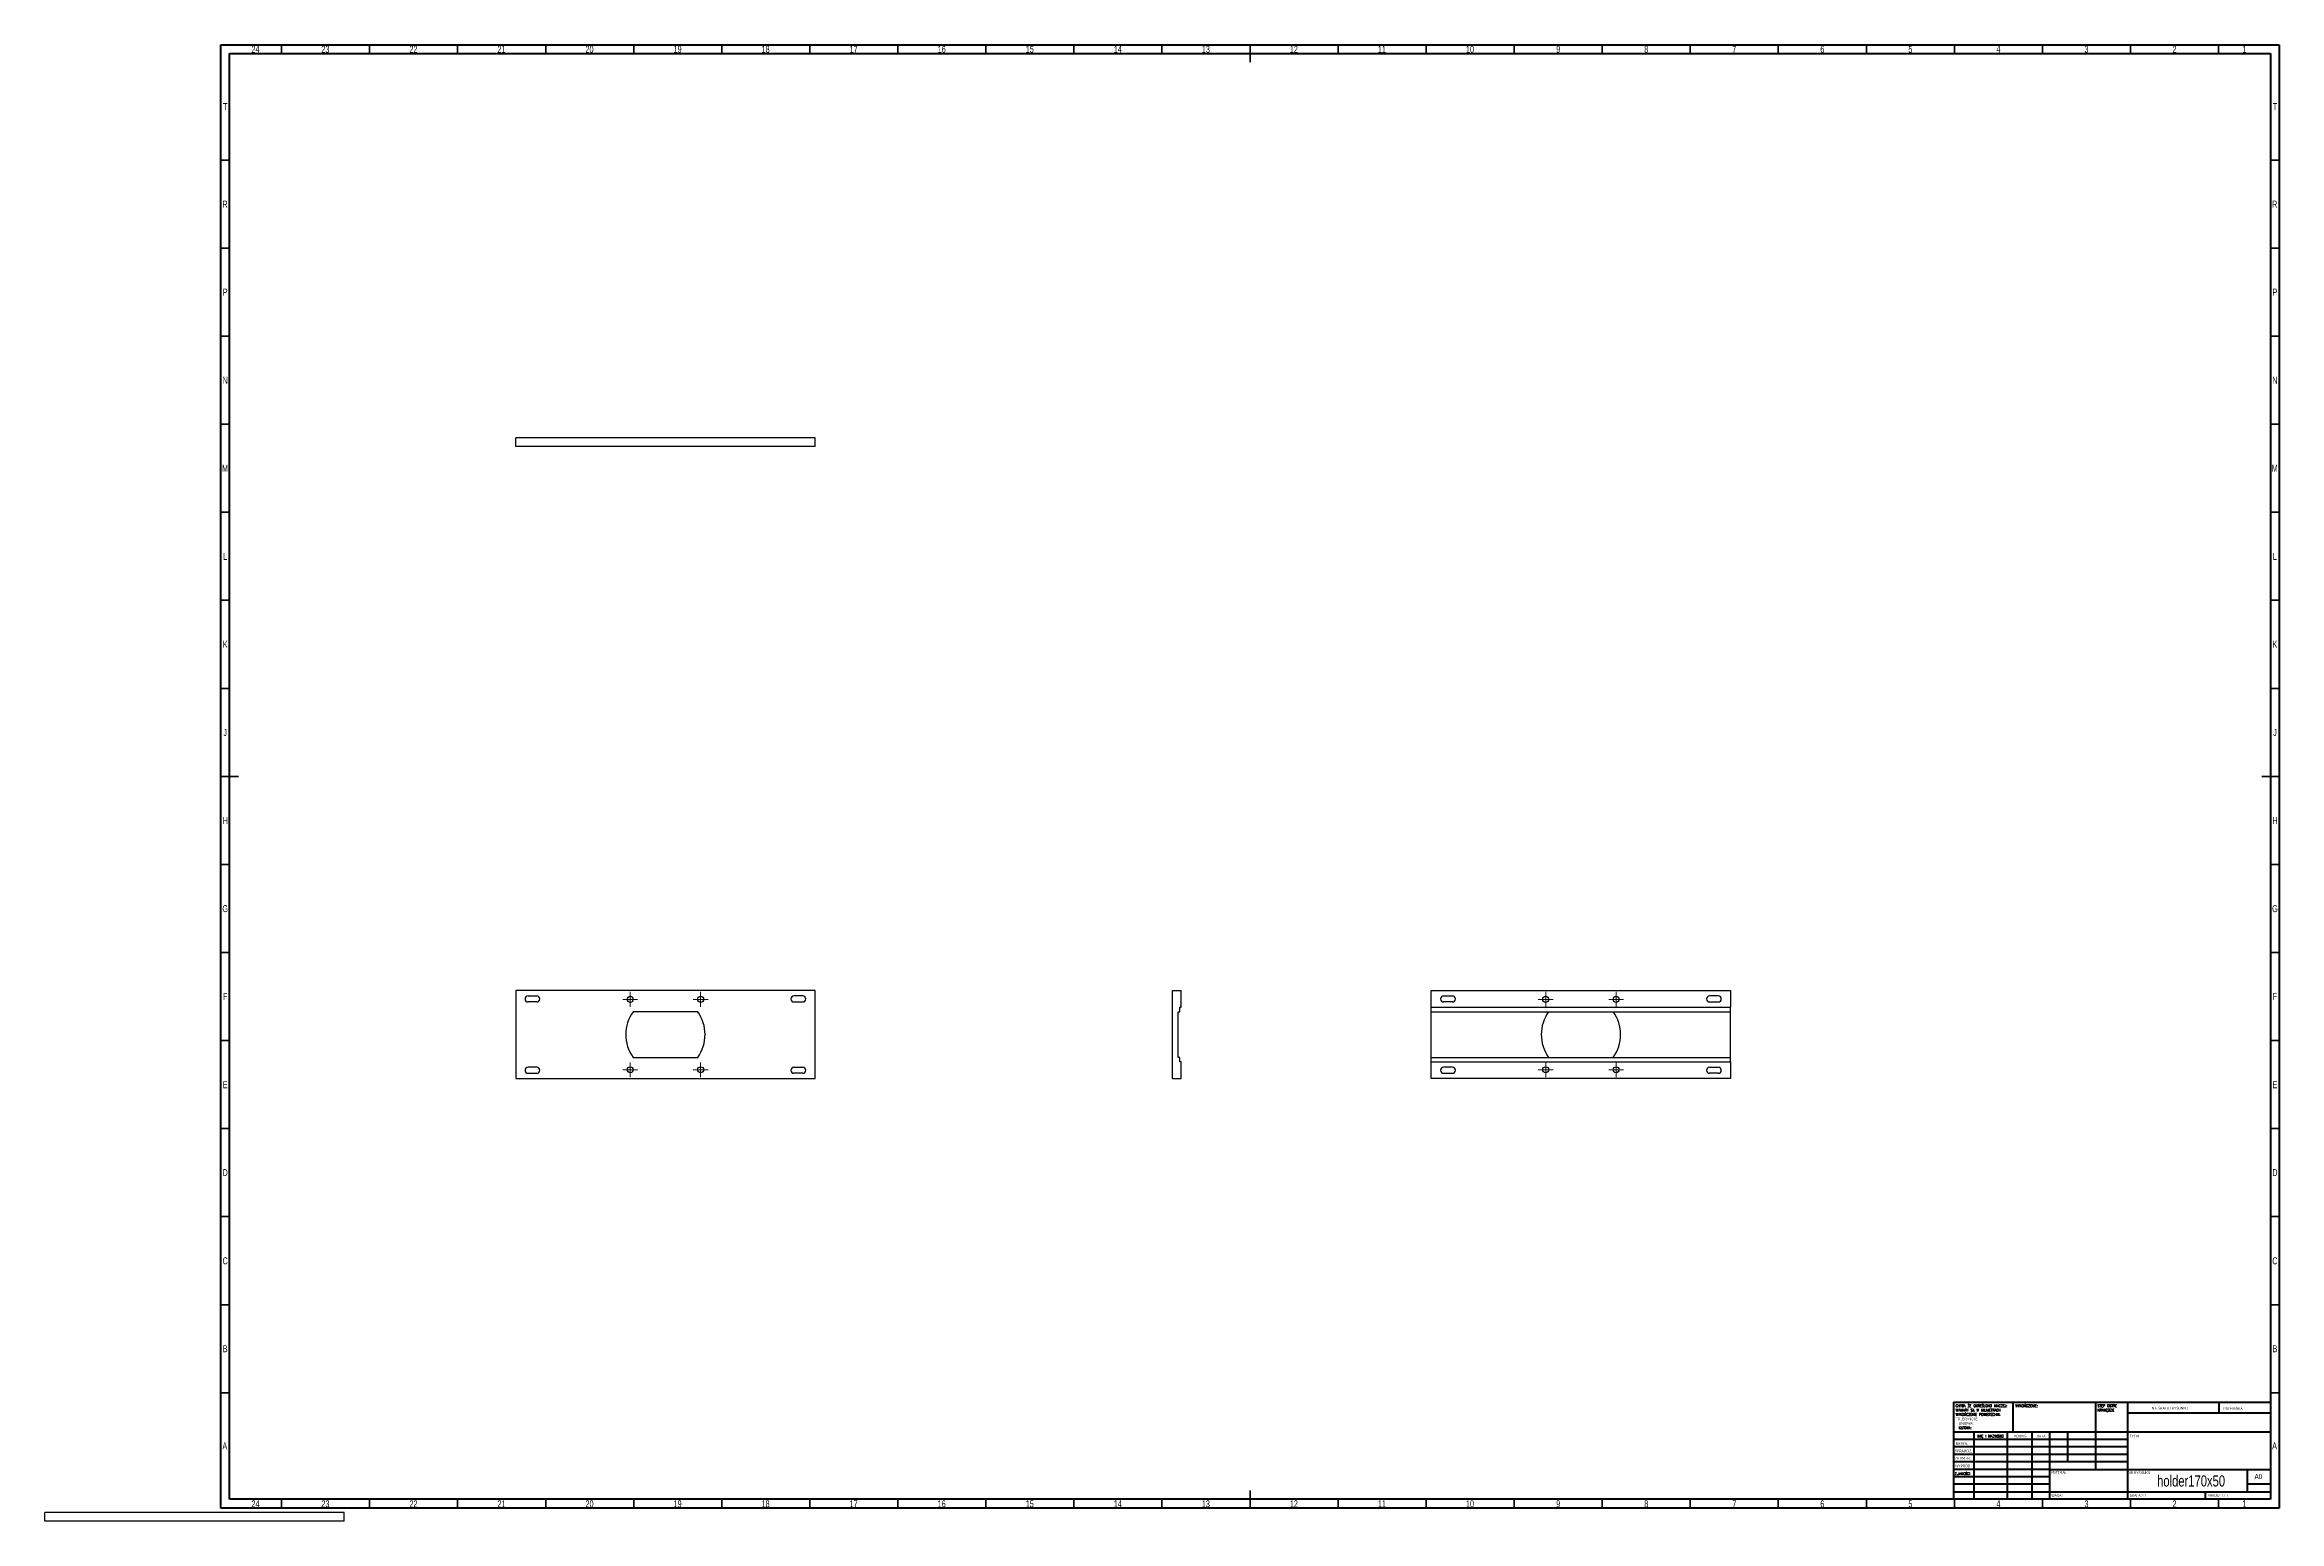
# Model space of a CAD drawing. Header units: millimetres. Extents: x -85 to 1184, y -2 to 836.
import ezdxf

# ---------------------------------------------------------------- set-up
doc = ezdxf.new("R2010")
doc.units = ezdxf.units.MM
doc.styles.add('SLDTEXTSTYLE0', font='TXT', dxfattribs={"width": 0.75})
doc.styles.add('SLDTEXTSTYLE1', font='TXT', dxfattribs={"width": 0.75, "bigfont": 'bigfont'})
doc.styles.add('SLDTEXTSTYLE2', font='TXT', dxfattribs={"width": 0.6875})

# ---------------------------------------------------------------- blocks, each defined once
blk = doc.blocks.new('SW_NOTE_0')
at = {"color": 0, "linetype": 'Continuous', "lineweight": 0, "char_height": 1.5, "attachment_point": 1}
for s, insert, style in [('CHYBA ŻE OKREŚLONO INACZEJ:', (0, 1.9), 'SLDTEXTSTYLE1'), ('TOLERANCJE:', (0, -5.6), 'SLDTEXTSTYLE0'), ('WYMIARY SĄ W MILIMETRACH', (0, -0.6), 'SLDTEXTSTYLE1'), ('WYKOŃCZENIE POWIERZCHNI:', (0, -3.1), 'SLDTEXTSTYLE1'), ('LINIOWA:', (1.7, -8.1), 'SLDTEXTSTYLE0'), ('KĄTOWA:', (1.7, -10.6), 'SLDTEXTSTYLE1')]:
    blk.add_mtext(s, dxfattribs=dict(at, insert=insert, style=style))
blk = doc.blocks.new('SW_NOTE_0_1')
at = {"color": 0, "linetype": 'Continuous', "lineweight": 0, "char_height": 1.5, "attachment_point": 1, "style": 'SLDTEXTSTYLE1'}
for s, insert in [('STĘP OSTRE', (0, 1.9)), ('KRAWĘDZIE', (0, -0.6))]:
    blk.add_mtext(s, dxfattribs=dict(at, insert=insert))
blk = doc.blocks.new('SW_CENTERMARKSYMBOL_0')
at = {"color": 0, "linetype": 'Continuous', "lineweight": 18}
for p, q in [((-2.5, 0), (-4.2, 0)), ((0, 0), (-2.5, 0)), ((0, 2.5), (0, 4.2)), ((0, 0), (0, 2.5)), ((0, 0), (0, -2.5)), ((0, 0), (2.5, 0)), ((2.5, 0), (4.2, 0)), ((0, -2.5), (0, -4.2))]:
    blk.add_line(p, q, dxfattribs=at)
blk = doc.blocks.new('SW_CENTERMARKSYMBOL_1')
at = {"color": 0, "linetype": 'Continuous', "lineweight": 18}
for p, q in [((-2.5, 0), (-4.2, 0)), ((0, 0), (-2.5, 0)), ((0, 2.5), (0, 4.2)), ((0, 0), (0, 2.5)), ((0, 0), (0, -2.5)), ((0, 0), (2.5, 0)), ((2.5, 0), (4.2, 0)), ((0, -2.5), (0, -4.2))]:
    blk.add_line(p, q, dxfattribs=at)
blk = doc.blocks.new('SW_CENTERMARKSYMBOL_2')
at = {"color": 0, "linetype": 'Continuous', "lineweight": 18}
for p, q in [((-2.5, 0), (-4.2, 0)), ((0, 0), (-2.5, 0)), ((0, 2.5), (0, 4.2)), ((0, 0), (0, 2.5)), ((0, 0), (0, -2.5)), ((0, 0), (2.5, 0)), ((2.5, 0), (4.2, 0)), ((0, -2.5), (0, -4.2))]:
    blk.add_line(p, q, dxfattribs=at)
blk = doc.blocks.new('SW_CENTERMARKSYMBOL_3')
at = {"color": 0, "linetype": 'Continuous', "lineweight": 18}
for p, q in [((-2.5, 0), (-4.2, 0)), ((0, 0), (-2.5, 0)), ((0, 2.5), (0, 4.2)), ((0, 0), (0, 2.5)), ((0, 0), (0, -2.5)), ((0, 0), (2.5, 0)), ((2.5, 0), (4.2, 0)), ((0, -2.5), (0, -4.2))]:
    blk.add_line(p, q, dxfattribs=at)
blk = doc.blocks.new('SW_CENTERMARKSYMBOL_4')
at = {"color": 0, "linetype": 'Continuous', "lineweight": 18}
for p, q in [((-2.5, 0), (-4.2, 0)), ((0, 0), (-2.5, 0)), ((0, 2.5), (0, 4.2)), ((0, 0), (0, 2.5)), ((0, 0), (0, -2.5)), ((0, 0), (2.5, 0)), ((2.5, 0), (4.2, 0)), ((0, -2.5), (0, -4.2))]:
    blk.add_line(p, q, dxfattribs=at)
blk = doc.blocks.new('SW_CENTERMARKSYMBOL_5')
at = {"color": 0, "linetype": 'Continuous', "lineweight": 18}
for p, q in [((-2.5, 0), (-4.2, 0)), ((0, 0), (-2.5, 0)), ((0, 2.5), (0, 4.2)), ((0, 0), (0, 2.5)), ((0, 0), (0, -2.5)), ((0, 0), (2.5, 0)), ((2.5, 0), (4.2, 0)), ((0, -2.5), (0, -4.2))]:
    blk.add_line(p, q, dxfattribs=at)
blk = doc.blocks.new('SW_CENTERMARKSYMBOL_6')
at = {"color": 0, "linetype": 'Continuous', "lineweight": 18}
for p, q in [((-2.5, 0), (-4.2, 0)), ((0, 0), (-2.5, 0)), ((0, 2.5), (0, 4.2)), ((0, 0), (0, 2.5)), ((0, 0), (0, -2.5)), ((0, 0), (2.5, 0)), ((2.5, 0), (4.2, 0)), ((0, -2.5), (0, -4.2))]:
    blk.add_line(p, q, dxfattribs=at)
blk = doc.blocks.new('SW_CENTERMARKSYMBOL_7')
at = {"color": 0, "linetype": 'Continuous', "lineweight": 18}
for p, q in [((-2.5, 0), (-4.2, 0)), ((0, 0), (-2.5, 0)), ((0, 2.5), (0, 4.2)), ((0, 0), (0, 2.5)), ((0, 0), (0, -2.5)), ((0, 0), (2.5, 0)), ((2.5, 0), (4.2, 0)), ((0, -2.5), (0, -4.2))]:
    blk.add_line(p, q, dxfattribs=at)

msp = doc.modelspace()

# ---------------------------------------------------------------- linework, layer by layer
at = {"color": 7, "linetype": 'Continuous', "lineweight": 70}
for p, q in [((15, 5), (15, 836)), ((15, 836), (1184, 836)), ((20, 10), (20, 831)), ((20, 831), (1179, 831)), ((1179, 831), (1179, 10)), ((1184, 836), (1184, 5)), ((1184, 5), (15, 5)), ((1179, 10), (20, 10))]:
    msp.add_line(p, q, dxfattribs=at)
at = {"color": 7, "linetype": 'Continuous', "lineweight": 35}
for p, q in [((49.5, 831), (49.5, 836)), ((99.5, 831), (99.5, 836)), ((149.5, 831), (149.5, 836)), ((199.5, 831), (199.5, 836)), ((249.5, 831), (249.5, 836)), ((299.5, 831), (299.5, 836)), ((349.5, 831), (349.5, 836)), ((399.5, 831), (399.5, 836)), ((449.5, 831), (449.5, 836)), ((499.5, 831), (499.5, 836)), ((549.5, 831), (549.5, 836)), ((599.5, 836), (599.5, 826)), ((599.5, 831), (599.5, 836)), ((649.5, 831), (649.5, 836)), ((699.5, 831), (699.5, 836)), ((749.5, 831), (749.5, 836)), ((799.5, 831), (799.5, 836)), ((849.5, 831), (849.5, 836)), ((899.5, 831), (899.5, 836)), ((949.5, 831), (949.5, 836)), ((999.5, 831), (999.5, 836)), ((1049.5, 831), (1049.5, 836)), ((1099.5, 831), (1099.5, 836)), ((1149.5, 831), (1149.5, 836)), ((20, 770.5), (15, 770.5)), ((1179, 770.5), (1184, 770.5)), ((20, 720.5), (15, 720.5)), ((1179, 720.5), (1184, 720.5)), ((20, 670.5), (15, 670.5)), ((1179, 670.5), (1184, 670.5)), ((20, 620.5), (15, 620.5)), ((1179, 620.5), (1184, 620.5)), ((20, 570.5), (15, 570.5)), ((1179, 570.5), (1184, 570.5)), ((20, 520.5), (15, 520.5)), ((1179, 520.5), (1184, 520.5)), ((20, 470.5), (15, 470.5)), ((1179, 470.5), (1184, 470.5)), ((15, 420.5), (25, 420.5)), ((20, 420.5), (15, 420.5)), ((1184, 420.5), (1174, 420.5)), ((1179, 420.5), (1184, 420.5)), ((20, 370.5), (15, 370.5)), ((1179, 370.5), (1184, 370.5)), ((20, 320.5), (15, 320.5)), ((1179, 320.5), (1184, 320.5)), ((20, 270.5), (15, 270.5)), ((1179, 270.5), (1184, 270.5)), ((20, 220.5), (15, 220.5)), ((1179, 220.5), (1184, 220.5)), ((20, 170.5), (15, 170.5)), ((1179, 170.5), (1184, 170.5)), ((20, 120.5), (15, 120.5)), ((1179, 120.5), (1184, 120.5)), ((20, 70.5), (15, 70.5)), ((1179, 70.5), (1184, 70.5)), ((599.5, 5), (599.5, 15)), ((49.5, 10), (49.5, 5)), ((99.5, 10), (99.5, 5)), ((149.5, 10), (149.5, 5)), ((199.5, 10), (199.5, 5)), ((249.5, 10), (249.5, 5)), ((299.5, 10), (299.5, 5)), ((349.5, 10), (349.5, 5)), ((399.5, 10), (399.5, 5)), ((449.5, 10), (449.5, 5)), ((499.5, 10), (499.5, 5)), ((549.5, 10), (549.5, 5)), ((599.5, 10), (599.5, 5)), ((649.5, 10), (649.5, 5)), ((699.5, 10), (699.5, 5)), ((749.5, 10), (749.5, 5)), ((799.5, 10), (799.5, 5)), ((849.5, 10), (849.5, 5)), ((899.5, 10), (899.5, 5)), ((949.5, 10), (949.5, 5)), ((999.5, 10), (999.5, 5)), ((1049.5, 10), (1049.5, 5)), ((1099.5, 10), (1099.5, 5)), ((1149.5, 10), (1149.5, 5))]:
    msp.add_line(p, q, dxfattribs=at)
at = {"color": 7, "linetype": 'Continuous', "lineweight": 25}
for p, q in [((352.5, 612.8), (182.5, 612.8)), ((182.5, 607.8), (182.5, 612.8)), ((352.5, 607.8), (352.5, 612.8)), ((352.5, 607.8), (182.5, 607.8)), ((182.5, 298.9), (182.5, 248.9)), ((352.5, 298.9), (182.5, 298.9)), ((189.5, 295.8), (194.5, 295.8)), ((194.5, 292.4), (189.5, 292.4)), ((345.5, 295.8), (340.5, 295.8)), ((340.5, 292.4), (345.5, 292.4)), ((352.5, 248.9), (352.5, 298.9)), ((555.4, 248.9), (555.4, 298.9)), ((555.4, 298.9), (560.4, 298.9)), ((560.4, 289.4), (560.4, 298.9)), ((702.4, 289.4), (702.4, 298.9)), ((702.4, 298.9), (872.4, 298.9)), ((709.4, 295.8), (714.4, 295.8)), ((714.4, 292.4), (709.4, 292.4)), ((865.4, 295.8), (860.4, 295.8)), ((860.4, 292.4), (865.4, 292.4)), ((872.4, 298.9), (872.4, 289.4)), ((285.9, 286.9), (249.2, 286.9)), ((558.7, 286.9), (559.7, 286.9)), ((558.7, 260.9), (558.7, 286.9)), ((559.7, 289.4), (560.4, 289.4)), ((559.7, 286.9), (559.7, 289.4)), ((702.4, 289.4), (872.4, 289.4)), ((702.4, 286.9), (702.4, 289.4)), ((702.4, 286.9), (872.4, 286.9)), ((702.4, 260.9), (702.4, 286.9)), ((872.4, 286.9), (872.4, 289.4)), ((872.4, 260.9), (872.4, 286.9)), ((194.5, 255.3), (189.5, 255.3)), ((249.2, 260.9), (285.9, 260.9)), ((340.5, 255.3), (345.5, 255.3)), ((559.7, 260.9), (558.7, 260.9)), ((559.7, 258.4), (559.7, 260.9)), ((560.4, 258.4), (559.7, 258.4)), ((560.4, 248.9), (560.4, 258.4)), ((702.4, 260.9), (872.4, 260.9)), ((702.4, 258.4), (702.4, 260.9)), ((702.4, 248.9), (702.4, 258.4)), ((702.4, 258.4), (872.4, 258.4)), ((714.4, 255.3), (709.4, 255.3)), ((860.4, 255.3), (865.4, 255.3)), ((872.4, 258.4), (872.4, 260.9)), ((872.4, 258.4), (872.4, 248.9)), ((182.5, 248.9), (352.5, 248.9)), ((189.5, 251.9), (194.5, 251.9)), ((345.5, 251.9), (340.5, 251.9)), ((555.4, 248.9), (560.4, 248.9)), ((872.4, 248.9), (702.4, 248.9)), ((709.4, 251.9), (714.4, 251.9)), ((865.4, 251.9), (860.4, 251.9)), ((85, 2.5), (-85, 2.5)), ((-85, -2.5), (-85, 2.5)), ((85, -2.5), (85, 2.5)), ((85, -2.5), (-85, -2.5))]:
    msp.add_line(p, q, dxfattribs=at)
at = {"color": 7, "linetype": 'Continuous', "lineweight": 50}
for p, q in [((999, 65.2), (1179, 65.2)), ((999, 65.2), (999, 10)), ((1032.8, 48.2), (1032.8, 65.2)), ((1079.6, 65.2), (1079.6, 27)), ((1097.8, 65.2), (1097.8, 10)), ((1149.8, 58.9), (1149.8, 65.2)), ((1179, 58.9), (1097.8, 58.9)), ((1179, 48.2), (999, 48.2)), ((1097.8, 44), (999, 44)), ((1097.8, 39.8), (999, 39.8)), ((1010.6, 48.2), (1010.6, 10)), ((1029.4, 48.2), (1029.4, 10)), ((1043.4, 48.2), (1043.4, 10)), ((1053.6, 10), (1053.6, 48.2)), ((1064, 31.2), (1064, 48.2)), ((1097.8, 35.5), (999, 35.5)), ((1097.8, 31.2), (999, 31.2)), ((1053.6, 27), (999, 27)), ((1053.6, 27), (1179, 27)), ((1166, 14.2), (1166, 27)), ((1053.6, 22.7), (999, 22.7)), ((1053.6, 18.5), (999, 18.5)), ((999, 14.2), (1179, 14.2)), ((1142, 10), (1142, 14.2)), ((1179, 18.5), (1166, 18.5))]:
    msp.add_line(p, q, dxfattribs=at)
at = {"color": 7, "linetype": 'Continuous', "lineweight": 25}
for centre in [(247.5, 293.9), (287.5, 293.9), (767.4, 293.9), (807.4, 293.9), (247.5, 253.9), (287.5, 253.9), (767.4, 253.9), (807.4, 253.9)]:
    msp.add_circle(centre, 1.7, dxfattribs=at)
for centre, radius, start, end in [((189.5, 294.1), 1.7, 90, 270), ((194.5, 294.1), 1.7, 270, 90), ((340.5, 294.1), 1.7, 90, 270), ((345.5, 294.1), 1.7, 270, 90), ((709.4, 294.1), 1.7, 90, 270), ((714.4, 294.1), 1.7, 270, 90), ((860.4, 294.1), 1.7, 90, 270), ((865.4, 294.1), 1.7, 270, 90), ((267.5, 273.9), 22.5, 144.7056, 215.2944), ((267.5, 273.9), 22.5, 324.7056, 35.2944), ((787.4, 273.9), 22.5, 144.7056, 215.2944), ((787.4, 273.9), 22.5, 324.7056, 35.2944), ((189.5, 253.6), 1.7, 90, 270), ((194.5, 253.6), 1.7, 270, 90), ((340.5, 253.6), 1.7, 90, 270), ((345.5, 253.6), 1.7, 270, 90), ((709.4, 253.6), 1.7, 90, 270), ((714.4, 253.6), 1.7, 270, 90), ((860.4, 253.6), 1.7, 90, 270), ((865.4, 253.6), 1.7, 270, 90)]:
    msp.add_arc(centre, radius, start, end, dxfattribs=at)

# ---------------------------------------------------------------- block references
at = {"color": 7, "linetype": 'Continuous', "lineweight": 0}
for name, p in [('SW_CENTERMARKSYMBOL_3', (247.5, 293.9)), ('SW_CENTERMARKSYMBOL_2', (287.5, 293.9)), ('SW_CENTERMARKSYMBOL_6', (767.4, 293.9)), ('SW_CENTERMARKSYMBOL_7', (807.4, 293.9)), ('SW_CENTERMARKSYMBOL_0', (247.5, 253.9)), ('SW_CENTERMARKSYMBOL_1', (287.5, 253.9)), ('SW_CENTERMARKSYMBOL_5', (767.4, 253.9)), ('SW_CENTERMARKSYMBOL_4', (807.4, 253.9)), ('SW_NOTE_0', (1000.2, 62)), ('SW_NOTE_0_1', (1080.8, 62))]:
    msp.add_blockref(name, p, dxfattribs=at)

# ---------------------------------------------------------------- texts
for s, insert, char_height, attachment_point, style in [('24', (34.7, 835.4), 3.97, 2, 'SLDTEXTSTYLE0'), ('23', (74.4, 835.4), 3.97, 2, 'SLDTEXTSTYLE0'), ('22', (124.4, 835.4), 3.97, 2, 'SLDTEXTSTYLE0'), ('21', (174.4, 835.4), 3.97, 2, 'SLDTEXTSTYLE0'), ('20', (224.4, 835.4), 3.97, 2, 'SLDTEXTSTYLE0'), ('19', (274.4, 835.4), 3.97, 2, 'SLDTEXTSTYLE0'), ('18', (324.4, 835.4), 3.97, 2, 'SLDTEXTSTYLE0'), ('17', (374.4, 835.4), 3.97, 2, 'SLDTEXTSTYLE0'), ('16', (424.4, 835.4), 3.97, 2, 'SLDTEXTSTYLE0'), ('15', (474.4, 835.4), 3.97, 2, 'SLDTEXTSTYLE0'), ('14', (524.4, 835.4), 3.97, 2, 'SLDTEXTSTYLE0'), ('13', (574.4, 835.4), 3.97, 2, 'SLDTEXTSTYLE0'), ('12', (624.4, 835.4), 3.97, 2, 'SLDTEXTSTYLE0'), ('11', (674.4, 835.4), 3.97, 2, 'SLDTEXTSTYLE0'), ('10', (724.4, 835.4), 3.97, 2, 'SLDTEXTSTYLE0'), ('9', (774.5, 835.4), 3.97, 2, 'SLDTEXTSTYLE0'), ('8', (824.5, 835.4), 3.97, 2, 'SLDTEXTSTYLE0'), ('7', (874.5, 835.4), 3.97, 2, 'SLDTEXTSTYLE0'), ('6', (924.5, 835.4), 3.97, 2, 'SLDTEXTSTYLE0'), ('5', (974.5, 835.4), 3.97, 2, 'SLDTEXTSTYLE0'), ('4', (1024.5, 835.4), 3.97, 2, 'SLDTEXTSTYLE0'), ('3', (1074.5, 835.4), 3.97, 2, 'SLDTEXTSTYLE0'), ('2', (1124.5, 835.4), 3.97, 2, 'SLDTEXTSTYLE0'), ('1', (1164.2, 835.4), 3.97, 2, 'SLDTEXTSTYLE0'), ('T', (17.5, 802.8), 3.97, 2, 'SLDTEXTSTYLE0'), ('T', (1181.5, 802.8), 3.97, 2, 'SLDTEXTSTYLE0'), ('R', (17.4, 747.4), 3.97, 2, 'SLDTEXTSTYLE0'), ('R', (1181.4, 747.4), 3.97, 2, 'SLDTEXTSTYLE0'), ('P', (17.5, 697.5), 3.97, 2, 'SLDTEXTSTYLE0'), ('P', (1181.5, 697.5), 3.97, 2, 'SLDTEXTSTYLE0'), ('N', (17.5, 647.4), 3.97, 2, 'SLDTEXTSTYLE0'), ('N', (1181.5, 647.4), 3.97, 2, 'SLDTEXTSTYLE0'), ('M', (17.4, 597.5), 3.97, 2, 'SLDTEXTSTYLE0'), ('M', (1181.4, 597.5), 3.97, 2, 'SLDTEXTSTYLE0'), ('L', (17.5, 547.4), 3.97, 2, 'SLDTEXTSTYLE0'), ('L', (1181.5, 547.4), 3.97, 2, 'SLDTEXTSTYLE0'), ('K', (17.5, 497.5), 3.97, 2, 'SLDTEXTSTYLE0'), ('K', (1181.5, 497.5), 3.97, 2, 'SLDTEXTSTYLE0'), ('J', (17.5, 447.4), 3.97, 2, 'SLDTEXTSTYLE0'), ('J', (1181.5, 447.4), 3.97, 2, 'SLDTEXTSTYLE0'), ('H', (17.5, 397.5), 3.97, 2, 'SLDTEXTSTYLE0'), ('H', (1181.5, 397.5), 3.97, 2, 'SLDTEXTSTYLE0'), ('G', (17.5, 347.4), 3.97, 2, 'SLDTEXTSTYLE0'), ('G', (1181.5, 347.4), 3.97, 2, 'SLDTEXTSTYLE0'), ('F', (17.5, 297.5), 3.97, 2, 'SLDTEXTSTYLE0'), ('F', (1181.5, 297.5), 3.97, 2, 'SLDTEXTSTYLE0'), ('E', (17.5, 247.4), 3.97, 2, 'SLDTEXTSTYLE0'), ('E', (1181.5, 247.4), 3.97, 2, 'SLDTEXTSTYLE0'), ('D', (17.5, 197.5), 3.97, 2, 'SLDTEXTSTYLE0'), ('D', (1181.5, 197.5), 3.97, 2, 'SLDTEXTSTYLE0'), ('C', (17.5, 147.4), 3.97, 2, 'SLDTEXTSTYLE0'), ('C', (1181.5, 147.4), 3.97, 2, 'SLDTEXTSTYLE0'), ('B', (17.5, 97.5), 3.97, 2, 'SLDTEXTSTYLE0'), ('B', (1181.5, 97.5), 3.97, 2, 'SLDTEXTSTYLE0'), ('WYKOŃCZENIE:', (1034.1, 63.9), 1.5, 1, 'SLDTEXTSTYLE1'), ('NIE SKALUJ RYSUNKU', (1111.6, 62.5), 1.5, 1, 'SLDTEXTSTYLE0'), ('POPRAWKA', (1152.3, 62.3), 1.5, 1, 'SLDTEXTSTYLE0'), ('A', (17.3, 42.3), 3.97, 2, 'SLDTEXTSTYLE0'), ('SPRAWDZ.', (999.7, 38.2), 1.5, 1, 'SLDTEXTSTYLE0'), ('NARYS.', (1000.2, 42.4), 1.5, 1, 'SLDTEXTSTYLE0'), ('IMIĘ I NAZWISKO', (1012.6, 46.6), 1.5, 1, 'SLDTEXTSTYLE1'), ('PODPIS', (1033.3, 46.6), 1.5, 1, 'SLDTEXTSTYLE0'), ('DATA', (1046.2, 46.6), 1.5, 1, 'SLDTEXTSTYLE0'), ('TYTUŁ:', (1099.1, 46.6), 1.5, 1, 'SLDTEXTSTYLE1'), ('A', (1181.3, 42.3), 3.97, 2, 'SLDTEXTSTYLE0'), ('Z.JAKOŚCI', (999.7, 25.3), 1.5, 1, 'SLDTEXTSTYLE1'), ('ZATWIER.', (999.8, 34.1), 1.5, 1, 'SLDTEXTSTYLE0'), ('WYPROD.', (1000, 29.7), 1.5, 1, 'SLDTEXTSTYLE0'), ('MATERIAŁ:', (1054.6, 26), 1.5, 1, 'SLDTEXTSTYLE1'), ('NR RYSUNKU', (1098.2, 25.8), 1.5, 1, 'SLDTEXTSTYLE0'), ('WAGA:', (1054.6, 12.9), 1.5, 1, 'SLDTEXTSTYLE0'), ('SKALA:2:1', (1099.1, 12.9), 1.5, 1, 'SLDTEXTSTYLE0'), ('holder170x50', (1133.9, 23.6), 6.35, 2, 'SLDTEXTSTYLE0'), ('ARKUSZ 1 Z 1', (1143.5, 12.9), 1.5, 1, 'SLDTEXTSTYLE2'), ('A0', (1169.9, 24.4), 2.91, 1, 'SLDTEXTSTYLE0'), ('24', (34.7, 9.4), 3.97, 2, 'SLDTEXTSTYLE0'), ('23', (74.4, 9.4), 3.97, 2, 'SLDTEXTSTYLE0'), ('22', (124.4, 9.4), 3.97, 2, 'SLDTEXTSTYLE0'), ('21', (174.4, 9.4), 3.97, 2, 'SLDTEXTSTYLE0'), ('20', (224.4, 9.4), 3.97, 2, 'SLDTEXTSTYLE0'), ('19', (274.4, 9.4), 3.97, 2, 'SLDTEXTSTYLE0'), ('18', (324.4, 9.4), 3.97, 2, 'SLDTEXTSTYLE0'), ('17', (374.4, 9.4), 3.97, 2, 'SLDTEXTSTYLE0'), ('16', (424.4, 9.4), 3.97, 2, 'SLDTEXTSTYLE0'), ('15', (474.4, 9.4), 3.97, 2, 'SLDTEXTSTYLE0'), ('14', (524.4, 9.4), 3.97, 2, 'SLDTEXTSTYLE0'), ('13', (574.4, 9.4), 3.97, 2, 'SLDTEXTSTYLE0'), ('12', (624.4, 9.4), 3.97, 2, 'SLDTEXTSTYLE0'), ('11', (674.4, 9.4), 3.97, 2, 'SLDTEXTSTYLE0'), ('10', (724.4, 9.4), 3.97, 2, 'SLDTEXTSTYLE0'), ('9', (774.5, 9.4), 3.97, 2, 'SLDTEXTSTYLE0'), ('8', (824.5, 9.4), 3.97, 2, 'SLDTEXTSTYLE0'), ('7', (874.5, 9.4), 3.97, 2, 'SLDTEXTSTYLE0'), ('6', (924.5, 9.4), 3.97, 2, 'SLDTEXTSTYLE0'), ('5', (974.5, 9.4), 3.97, 2, 'SLDTEXTSTYLE0'), ('4', (1024.5, 9.4), 3.97, 2, 'SLDTEXTSTYLE0'), ('3', (1074.5, 9.4), 3.97, 2, 'SLDTEXTSTYLE0'), ('2', (1124.5, 9.4), 3.97, 2, 'SLDTEXTSTYLE0'), ('1', (1164.2, 9.4), 3.97, 2, 'SLDTEXTSTYLE0')]:
    msp.add_mtext(s, dxfattribs=dict(at, insert=insert, char_height=char_height, attachment_point=attachment_point, style=style))

doc.saveas('drawing.dxf')
